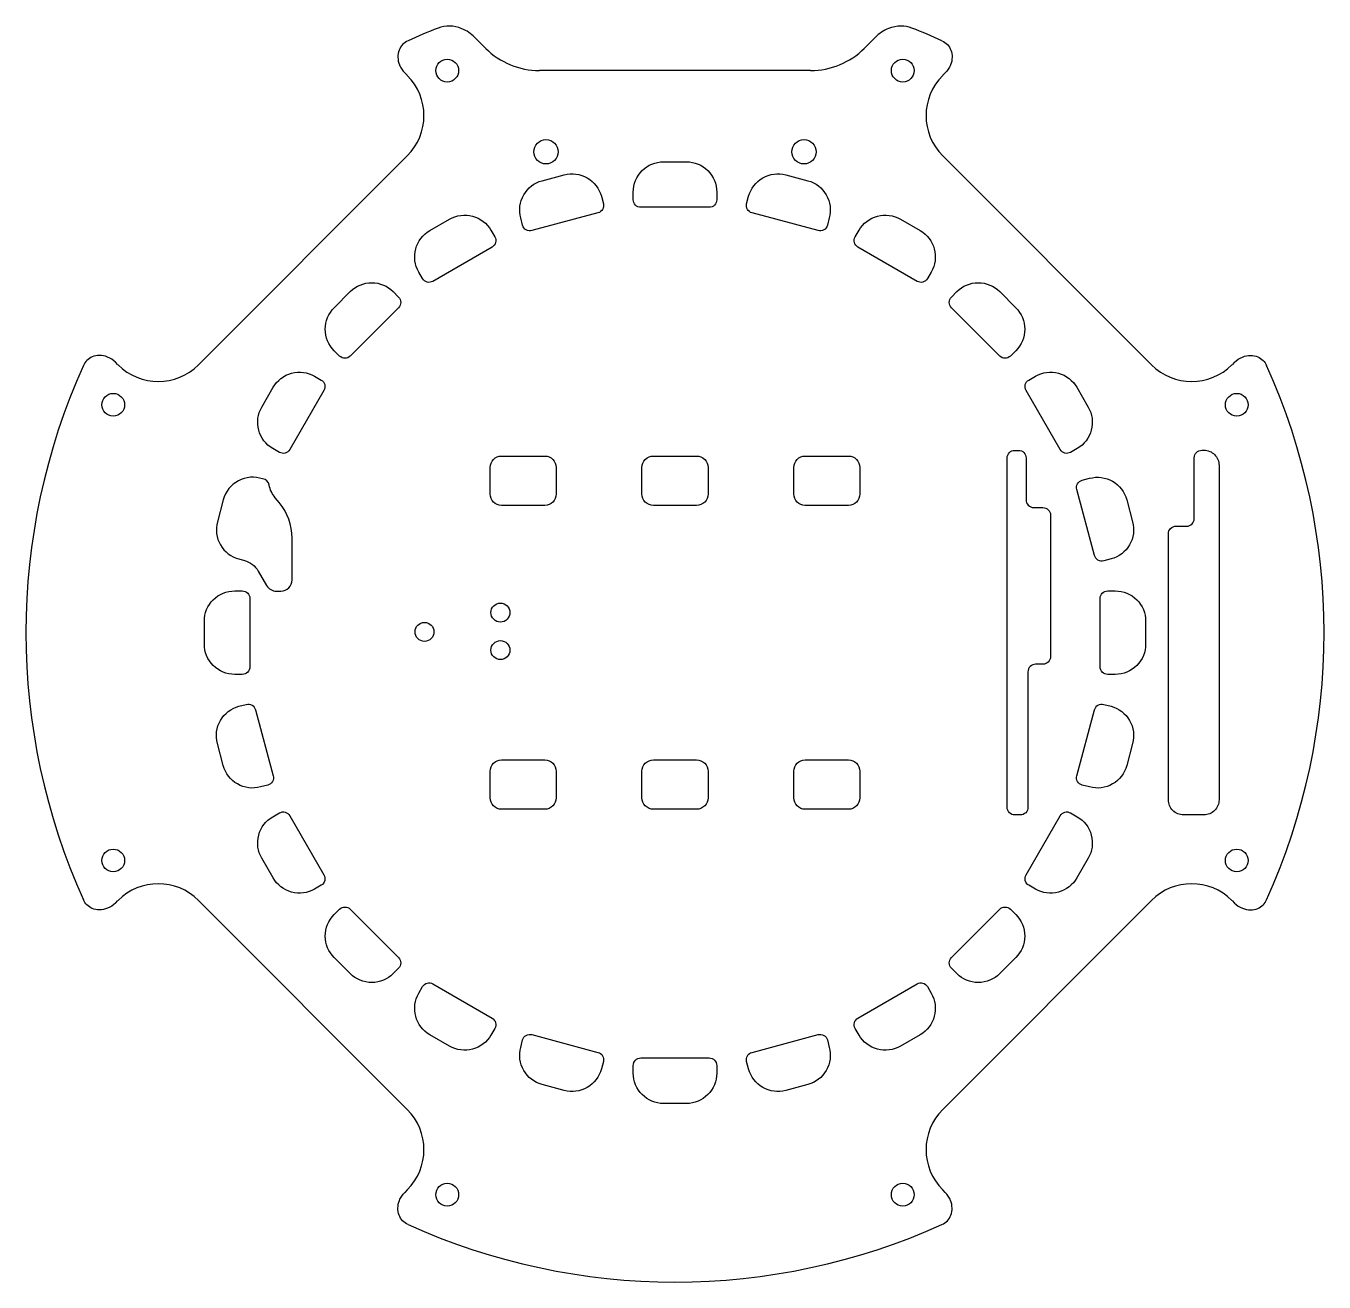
# Model space of a CAD drawing. Header units: millimetres. Extents: x -85 to 85, y -85 to 80.
import ezdxf

# ---------------------------------------------------------------- set-up
doc = ezdxf.new("R2010")
doc.units = ezdxf.units.MM
doc.layers.get('0').update_dxf_attribs({"linetype": 'CONTINUOUS'})

msp = doc.modelspace()

# ---------------------------------------------------------------- linework, layer by layer
for p, q in [((-24.93, 76.93), (-26.38, 78.38)), ((26.38, 78.38), (24.93, 76.93)), ((-35.6, 73.71), (-35.27, 73.38)), ((17.86, 74), (-17.86, 74)), ((35.27, 73.38), (35.6, 73.71)), ((-35.27, 62.77), (-62.77, 35.27)), ((62.77, 35.27), (35.27, 62.77)), ((-73.38, 35.27), (-73.71, 35.6)), ((73.71, 35.6), (73.38, 35.27)), ((-73.71, -35.6), (-73.38, -35.27)), ((-62.77, -35.27), (-35.27, -62.77)), ((35.27, -62.77), (62.77, -35.27)), ((73.38, -35.27), (73.71, -35.6)), ((-35.27, -73.38), (-35.6, -73.71)), ((35.6, -73.71), (35.27, -73.38))]:
    msp.add_line(p, q)
for points in [[(-1.5, 62), (1.5, 62, -0.414214), (5.5, 58), (5.5, 57, -0.414214), (4.5, 56), (-4.5, 56, -0.414214), (-5.5, 57), (-5.5, 58, -0.414214)], [(-17.5, 59.5), (-14.6, 60.28, -0.414214), (-9.7, 57.45), (-9.44, 56.48, -0.414214), (-10.15, 55.26), (-18.84, 52.93, -0.414214), (-20.07, 53.63), (-20.32, 54.6, -0.414214)], [(14.6, 60.28), (17.5, 59.5, -0.414214), (20.32, 54.6), (20.07, 53.63, -0.414214), (18.84, 52.93), (10.15, 55.26, -0.414214), (9.44, 56.48), (9.7, 57.45, -0.414214)], [(-32.3, 52.94), (-29.7, 54.44, -0.414214), (-24.24, 52.98), (-23.74, 52.11, -0.414214), (-24.1, 50.75), (-31.9, 46.25, -0.414214), (-33.26, 46.61), (-33.76, 47.48, -0.414214)], [(29.7, 54.44), (32.3, 52.94, -0.414214), (33.76, 47.48), (33.26, 46.61, -0.414214), (31.9, 46.25), (24.1, 50.75, -0.414214), (23.74, 52.11), (24.24, 52.98, -0.414214)], [(-44.9, 42.78), (-42.78, 44.9, -0.414214), (-37.12, 44.9), (-36.42, 44.19, -0.414214), (-36.42, 42.78), (-42.78, 36.42, -0.414214), (-44.19, 36.42), (-44.9, 37.12, -0.414214)], [(42.78, 44.9), (44.9, 42.78, -0.414214), (44.9, 37.12), (44.19, 36.42, -0.414214), (42.78, 36.42), (36.42, 42.78, -0.414214), (36.42, 44.19), (37.12, 44.9, -0.414214)], [(-54.44, 29.7), (-52.94, 32.3, -0.414214), (-47.48, 33.76), (-46.61, 33.26, -0.414214), (-46.25, 31.9), (-50.75, 24.1, -0.414214), (-52.11, 23.74), (-52.98, 24.24, -0.414214)], [(52.94, 32.3), (54.44, 29.7, -0.414214), (52.98, 24.24), (52.11, 23.74, -0.414214), (50.75, 24.1), (46.25, 31.9, -0.414214), (46.61, 33.26), (47.48, 33.76, -0.414214)], [(47.5, -4.16, 0.414214), (46.5, -5.16), (46.5, -23, -0.414214), (45.5, -24), (44.75, -24, -0.414214), (43.75, -23), (43.75, 23, -0.414214), (44.75, 24), (45.25, 24, -0.414214), (46.25, 23), (46.25, 17.47, 0.414214), (47.25, 16.47), (48.47, 16.47, -0.414214), (49.47, 15.47), (49.47, -3.16, -0.414214), (48.47, -4.16)], [(65, -22), (65, 13.02, -0.414214), (66, 14.02), (67.4, 14.02, 0.414214), (68.4, 15.02), (68.4, 23.02, -0.414214), (69.4, 24.02), (69.67, 24.02, -0.414214), (71.67, 22.02), (71.67, -22, -0.414214), (69.67, -24), (67, -24, -0.414214)], [(-15.65, 21.75), (-15.65, 18.25, -0.414214), (-17.15, 16.75), (-22.85, 16.75, -0.414214), (-24.35, 18.25), (-24.35, 21.75, -0.414214), (-22.85, 23.25), (-17.15, 23.25, -0.414214)], [(2.85, 16.75), (-2.85, 16.75, -0.414214), (-4.35, 18.25), (-4.35, 21.75, -0.414214), (-2.85, 23.25), (2.85, 23.25, -0.414214), (4.35, 21.75), (4.35, 18.25, -0.414214)], [(17.15, 23.25), (22.85, 23.25, -0.414214), (24.35, 21.75), (24.35, 18.25, -0.414214), (22.85, 16.75), (17.15, 16.75, -0.414214), (15.65, 18.25), (15.65, 21.75, -0.414214)], [(-54.32, 20.24, 0.435922), (-59.5, 17.5), (-60.28, 14.6, 0.414214), (-57.45, 9.7), (-56.72, 9.5, -0.199546), (-54.9, 8.1), (-53.81, 6.22, 0.268602), (-52.51, 5.46), (-51.93, 5.46, 0.414214), (-50.43, 6.96), (-50.43, 12.46, 0.177076), (-52.14, 17.13), (-52.68, 17.77, -0.132372), (-53.45, 19.42, 0.331827)], [(57.45, 9.7), (56.48, 9.44, -0.414214), (55.26, 10.15), (52.93, 18.84, -0.414214), (53.63, 20.07), (54.6, 20.32, -0.414214), (59.5, 17.5), (60.28, 14.6, -0.414214)], [(-62, -1.5), (-62, 1.5, -0.414214), (-58, 5.5), (-57, 5.5, -0.414214), (-56, 4.5), (-56, -4.5, -0.414214), (-57, -5.5), (-58, -5.5, -0.414214)], [(58, -5.5), (57, -5.5, -0.414214), (56, -4.5), (56, 4.5, -0.414214), (57, 5.5), (58, 5.5, -0.414214), (62, 1.5), (62, -1.5, -0.414214)], [(-59.5, -17.5), (-60.28, -14.6, -0.414214), (-57.45, -9.7), (-56.48, -9.44, -0.414214), (-55.26, -10.15), (-52.93, -18.84, -0.414214), (-53.63, -20.07), (-54.6, -20.32, -0.414214)], [(60.28, -14.6), (59.5, -17.5, -0.414214), (54.6, -20.32), (53.63, -20.07, -0.414214), (52.93, -18.84), (55.26, -10.15, -0.414214), (56.48, -9.44), (57.45, -9.7, -0.414214)], [(-24.35, -21.75), (-24.35, -18.25, -0.414214), (-22.85, -16.75), (-17.15, -16.75, -0.414214), (-15.65, -18.25), (-15.65, -21.75, -0.414214), (-17.15, -23.25), (-22.85, -23.25, -0.414214)], [(4.35, -18.25), (4.35, -21.75, -0.414214), (2.85, -23.25), (-2.85, -23.25, -0.414214), (-4.35, -21.75), (-4.35, -18.25, -0.414214), (-2.85, -16.75), (2.85, -16.75, -0.414214)], [(22.85, -23.25), (17.15, -23.25, -0.414214), (15.65, -21.75), (15.65, -18.25, -0.414214), (17.15, -16.75), (22.85, -16.75, -0.414214), (24.35, -18.25), (24.35, -21.75, -0.414214)], [(-52.94, -32.3), (-54.44, -29.7, -0.414214), (-52.98, -24.24), (-52.11, -23.74, -0.414214), (-50.75, -24.1), (-46.25, -31.9, -0.414214), (-46.61, -33.26), (-47.48, -33.76, -0.414214)], [(54.44, -29.7), (52.94, -32.3, -0.414214), (47.48, -33.76), (46.61, -33.26, -0.414214), (46.25, -31.9), (50.75, -24.1, -0.414214), (52.11, -23.74), (52.98, -24.24, -0.414214)], [(-42.78, -44.9), (-44.9, -42.78, -0.414214), (-44.9, -37.12), (-44.19, -36.42, -0.414214), (-42.78, -36.42), (-36.42, -42.78, -0.414214), (-36.42, -44.19), (-37.12, -44.9, -0.414214)], [(44.9, -42.78), (42.78, -44.9, -0.414214), (37.12, -44.9), (36.42, -44.19, -0.414214), (36.42, -42.78), (42.78, -36.42, -0.414214), (44.19, -36.42), (44.9, -37.12, -0.414214)], [(-29.7, -54.44), (-32.3, -52.94, -0.414214), (-33.76, -47.48), (-33.26, -46.61, -0.414214), (-31.9, -46.25), (-24.1, -50.75, -0.414214), (-23.74, -52.11), (-24.24, -52.98, -0.414214)], [(32.3, -52.94), (29.7, -54.44, -0.414214), (24.24, -52.98), (23.74, -52.11, -0.414214), (24.1, -50.75), (31.9, -46.25, -0.414214), (33.26, -46.61), (33.76, -47.48, -0.414214)], [(-14.6, -60.28), (-17.5, -59.5, -0.414214), (-20.32, -54.6), (-20.07, -53.63, -0.414214), (-18.84, -52.93), (-10.15, -55.26, -0.414214), (-9.44, -56.48), (-9.7, -57.45, -0.414214)], [(17.5, -59.5), (14.6, -60.28, -0.414214), (9.7, -57.45), (9.44, -56.48, -0.414214), (10.15, -55.26), (18.84, -52.93, -0.414214), (20.07, -53.63), (20.32, -54.6, -0.414214)], [(1.5, -62), (-1.5, -62, -0.414214), (-5.5, -58), (-5.5, -57, -0.414214), (-4.5, -56), (4.5, -56, -0.414214), (5.5, -57), (5.5, -58, -0.414214)]]:
    msp.add_lwpolyline(points, format="xyb", close=True)
for centre, radius in [((-30, 74), 1.5), ((30, 74), 1.5), ((-17, 63.31), 1.6), ((17, 63.31), 1.6), ((-74, 30), 1.5), ((74, 30), 1.5), ((-23, 2.64), 1.25), ((-33, 0.1), 1.25), ((-23, -2.3), 1.25), ((-74, -30), 1.5), ((74, -30), 1.5), ((-30, -74), 1.5), ((30, -74), 1.5)]:
    msp.add_circle(centre, radius)
for centre, radius, start, end in [((0, 0), 85.5, 111.4109, 114.2833), ((0, 0), 85.5, 65.7167, 68.5891), ((-17.86, 84), 10, 225, 270), ((17.86, 84), 10, 270, 315), ((-40.57, 68.07), 7.5, -45, 45), ((40.57, 68.07), 7.5, 135, 225), ((0, 0), 85.5, 155.7167, 204.2833), ((-68.07, 40.57), 7.5, 225, 315), ((68.07, 40.57), 7.5, 225, 315), ((0, 0), 85.5, -24.2833, 24.2833), ((-68.07, -40.57), 7.5, 45, 135), ((68.07, -40.57), 7.5, 45, 135), ((-40.57, -68.07), 7.5, -45, 45), ((40.57, -68.07), 7.5, 135, 225), ((0, 0), 85.5, 245.7167, 294.2833)]:
    msp.add_arc(centre, radius, start, end)
for points, knots in [([(-26.38, 78.38), (-26.87, 78.87), (-27.44, 79.26), (-28.59, 79.73), (-29.13, 79.85), (-30.2, 79.88), (-30.72, 79.79), (-31.21, 79.6)], [0, 0, 0, 0, 0.2055045, 0.2055045, 0.3712356, 0.3712356, 0.5293028, 0.5293028, 0.5293028, 0.5293028]), ([(31.21, 79.6), (30.75, 79.78), (30.26, 79.87), (29.21, 79.86), (28.66, 79.75), (27.81, 79.42), (27.5, 79.25), (26.91, 78.86), (26.64, 78.64), (26.38, 78.38)], [0, 0, 0, 0, 0.1483383, 0.1483383, 0.3151712, 0.3151712, 0.41949, 0.41949, 0.5263664, 0.5263664, 0.5263664, 0.5263664]), ([(-35.16, 77.94), (-35.43, 77.81), (-35.68, 77.64), (-36.08, 77.21), (-36.24, 76.95), (-36.45, 76.39), (-36.51, 76.08), (-36.5, 75.42), (-36.43, 75.08), (-36.22, 74.56), (-36.12, 74.37), (-35.88, 74.02), (-35.75, 73.86), (-35.6, 73.71)], [0, 0, 0, 0, 0.0898049, 0.0898049, 0.1777027, 0.1777027, 0.2708717, 0.2708717, 0.3752519, 0.3752519, 0.4380491, 0.4380491, 0.5017565, 0.5017565, 0.5017565, 0.5017565]), ([(35.16, 77.94), (35.43, 77.81), (35.68, 77.64), (36.08, 77.21), (36.24, 76.95), (36.45, 76.39), (36.51, 76.08), (36.5, 75.42), (36.43, 75.08), (36.22, 74.56), (36.12, 74.37), (35.88, 74.02), (35.75, 73.86), (35.6, 73.71)], [0, 0, 0, 0, 0.0898049, 0.0898049, 0.1777027, 0.1777027, 0.2708717, 0.2708717, 0.3752519, 0.3752519, 0.4380491, 0.4380491, 0.5017565, 0.5017565, 0.5017565, 0.5017565]), ([(-73.71, 35.6), (-74, 35.89), (-74.36, 36.13), (-75.09, 36.43), (-75.46, 36.51), (-76.15, 36.5), (-76.47, 36.44), (-77.02, 36.2), (-77.26, 36.04), (-77.66, 35.65), (-77.82, 35.42), (-77.94, 35.16)], [0, 0, 0, 0, 0.1263591, 0.1263591, 0.2373806, 0.2373806, 0.3350124, 0.3350124, 0.4197215, 0.4197215, 0.5042961, 0.5042961, 0.5042961, 0.5042961]), ([(73.71, 35.6), (74, 35.89), (74.36, 36.13), (75.09, 36.43), (75.46, 36.51), (76.15, 36.5), (76.47, 36.44), (77.02, 36.2), (77.26, 36.04), (77.66, 35.65), (77.82, 35.42), (77.94, 35.16)], [0, 0, 0, 0, 0.1263591, 0.1263591, 0.2373806, 0.2373806, 0.3350124, 0.3350124, 0.4197215, 0.4197215, 0.5042961, 0.5042961, 0.5042961, 0.5042961]), ([(-73.71, -35.6), (-74, -35.89), (-74.36, -36.13), (-75.09, -36.43), (-75.46, -36.51), (-76.15, -36.5), (-76.47, -36.44), (-77.02, -36.2), (-77.26, -36.04), (-77.66, -35.65), (-77.82, -35.42), (-77.94, -35.16)], [0, 0, 0, 0, 0.1263591, 0.1263591, 0.2373806, 0.2373806, 0.3350124, 0.3350124, 0.4197215, 0.4197215, 0.5042961, 0.5042961, 0.5042961, 0.5042961]), ([(73.71, -35.6), (74, -35.89), (74.36, -36.13), (75.09, -36.43), (75.46, -36.51), (76.15, -36.5), (76.47, -36.44), (77.02, -36.2), (77.26, -36.04), (77.66, -35.65), (77.82, -35.42), (77.94, -35.16)], [0, 0, 0, 0, 0.1263591, 0.1263591, 0.2373806, 0.2373806, 0.3350124, 0.3350124, 0.4197215, 0.4197215, 0.5042961, 0.5042961, 0.5042961, 0.5042961]), ([(-35.16, -77.94), (-35.43, -77.81), (-35.68, -77.64), (-36.08, -77.21), (-36.24, -76.95), (-36.45, -76.39), (-36.51, -76.08), (-36.5, -75.42), (-36.43, -75.08), (-36.22, -74.56), (-36.12, -74.37), (-35.88, -74.02), (-35.75, -73.86), (-35.6, -73.71)], [0, 0, 0, 0, 0.0898049, 0.0898049, 0.1777027, 0.1777027, 0.2708717, 0.2708717, 0.3752519, 0.3752519, 0.4380491, 0.4380491, 0.5017565, 0.5017565, 0.5017565, 0.5017565]), ([(35.16, -77.94), (35.43, -77.81), (35.68, -77.64), (36.08, -77.21), (36.24, -76.95), (36.45, -76.39), (36.51, -76.08), (36.5, -75.42), (36.43, -75.08), (36.22, -74.56), (36.12, -74.37), (35.88, -74.02), (35.75, -73.86), (35.6, -73.71)], [0, 0, 0, 0, 0.0898049, 0.0898049, 0.1777027, 0.1777027, 0.2708717, 0.2708717, 0.3752519, 0.3752519, 0.4380491, 0.4380491, 0.5017565, 0.5017565, 0.5017565, 0.5017565])]:
    msp.add_open_spline(points, degree=3, knots=knots)

doc.saveas('drawing.dxf')
